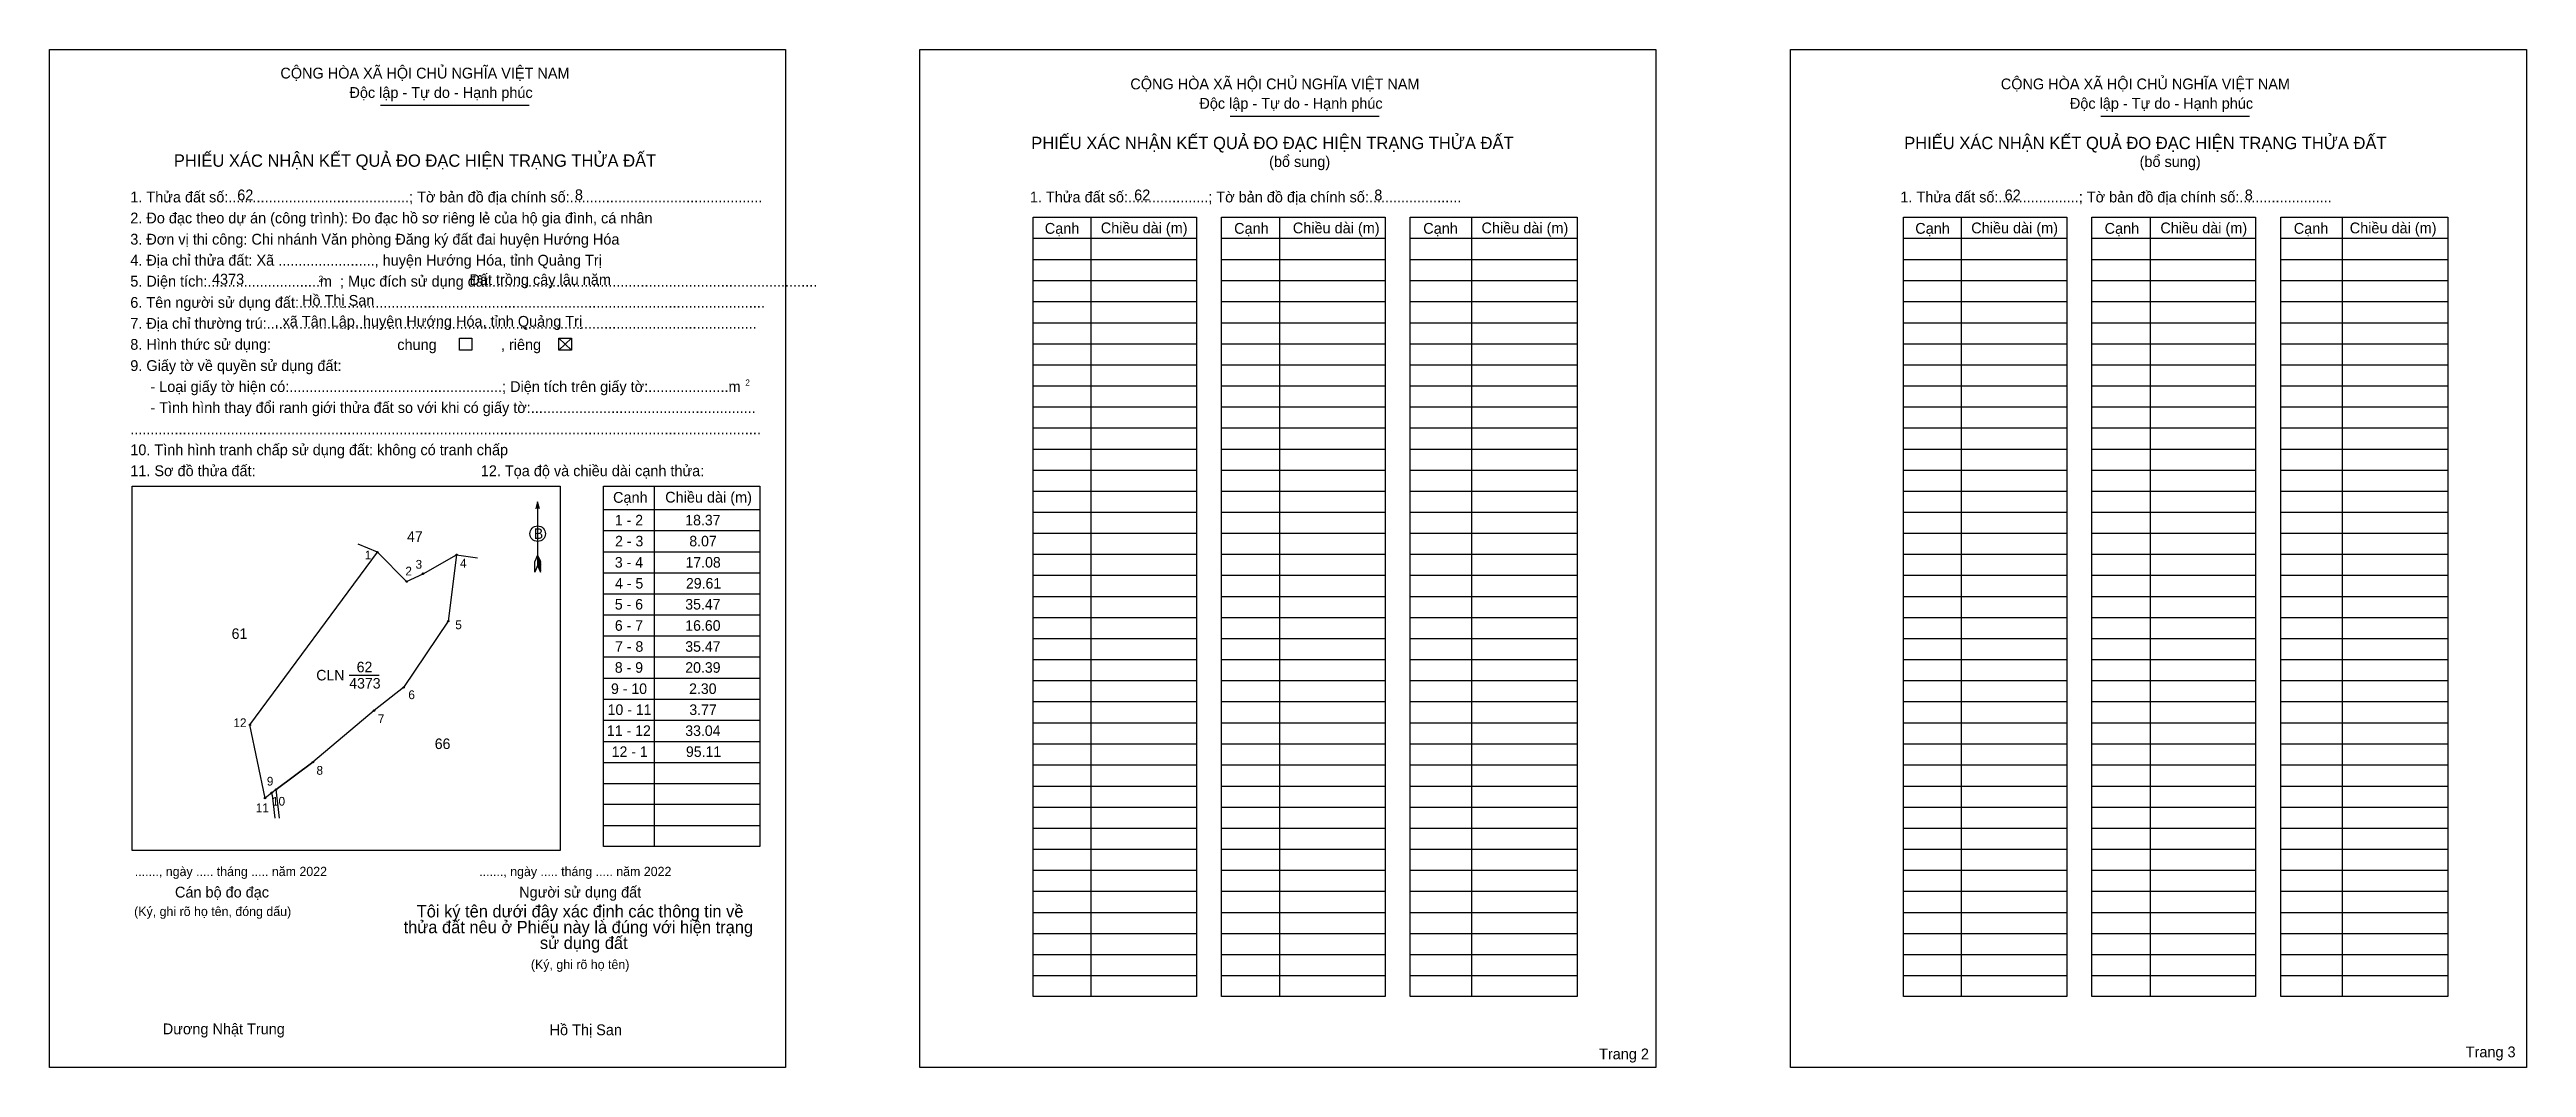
# Model space of a CAD drawing. Extents: x 544661 to 545758, y 1837355 to 1837806.
import ezdxf

# ---------------------------------------------------------------- set-up
doc = ezdxf.new("R2010")
doc.units = 0
for name, color, linetype in [('Level 1', 7, 'Continuous'), ('Level 10', 7, 'Continuous'), ('Level 11', 7, 'Continuous'), ('Level 13', 7, 'Continuous'), ('Level 2', 7, 'Continuous'), ('Level 25', 7, 'Continuous'), ('Level 27', 7, 'Continuous'), ('Level 36', 7, 'Continuous'), ('Level 48', 7, 'Continuous'), ('Level 50', 7, 'Continuous'), ('Level 52', 7, 'Continuous'), ('Level 55', 7, 'Continuous'), ('Level 6', 7, 'Continuous'), ('Level 9', 7, 'Continuous')]:
    doc.layers.add(name, color=color, linetype=linetype)

msp = doc.modelspace()

# ---------------------------------------------------------------- linework, layer by layer
at = {"layer": 'Level 1'}
for p, q in [((544660.5, 1837806), (544660.5, 1837806)), ((545046.2, 1837806), (545046.2, 1837806)), ((544807.1, 1837781.4), (544873.1, 1837781.4)), ((545183.7, 1837776.5), (545249.6, 1837776.5)), ((545569.4, 1837776.5), (545635.3, 1837776.5)), ((545121.9, 1837731.7), (545121.9, 1837386.4)), ((545205.5, 1837731.7), (545205.5, 1837386.4)), ((545290.6, 1837731.7), (545290.6, 1837386.4)), ((545507.6, 1837731.7), (545507.6, 1837386.4)), ((545591.2, 1837731.7), (545591.2, 1837386.4)), ((545676.3, 1837731.7), (545676.3, 1837386.4)), ((545096.3, 1837722.4), (545168.7, 1837722.4)), ((545179.8, 1837722.4), (545252.3, 1837722.4)), ((545263.4, 1837722.4), (545337.4, 1837722.4)), ((545482, 1837722.4), (545554.4, 1837722.4)), ((545565.5, 1837722.4), (545638, 1837722.4)), ((545649.1, 1837722.4), (545723.1, 1837722.4)), ((545096.3, 1837713), (545168.7, 1837713)), ((545179.8, 1837713), (545252.3, 1837713)), ((545263.4, 1837713), (545337.4, 1837713)), ((545482, 1837713), (545554.4, 1837713)), ((545565.5, 1837713), (545638, 1837713)), ((545649.1, 1837713), (545723.1, 1837713)), ((545096.3, 1837703.7), (545168.7, 1837703.7)), ((545179.8, 1837703.7), (545252.3, 1837703.7)), ((545263.4, 1837703.7), (545337.4, 1837703.7)), ((545482, 1837703.7), (545554.4, 1837703.7)), ((545565.5, 1837703.7), (545638, 1837703.7)), ((545649.1, 1837703.7), (545723.1, 1837703.7)), ((545096.3, 1837694.4), (545168.7, 1837694.4)), ((545096.3, 1837685), (545168.7, 1837685)), ((545179.8, 1837694.4), (545252.3, 1837694.4)), ((545179.8, 1837685), (545252.3, 1837685)), ((545263.4, 1837694.4), (545337.4, 1837694.4)), ((545263.4, 1837685), (545337.4, 1837685)), ((545482, 1837694.4), (545554.4, 1837694.4)), ((545482, 1837685), (545554.4, 1837685)), ((545565.5, 1837694.4), (545638, 1837694.4)), ((545565.5, 1837685), (545638, 1837685)), ((545649.1, 1837694.4), (545723.1, 1837694.4)), ((545649.1, 1837685), (545723.1, 1837685)), ((544886.2, 1837678.1), (544891.8, 1837672.9)), ((544886.2, 1837672.9), (544891.8, 1837678.1)), ((545096.3, 1837675.7), (545168.7, 1837675.7)), ((545179.8, 1837675.7), (545252.3, 1837675.7)), ((545263.4, 1837675.7), (545337.4, 1837675.7)), ((545482, 1837675.7), (545554.4, 1837675.7)), ((545565.5, 1837675.7), (545638, 1837675.7)), ((545649.1, 1837675.7), (545723.1, 1837675.7)), ((545096.3, 1837666.4), (545168.7, 1837666.4)), ((545179.8, 1837666.4), (545252.3, 1837666.4)), ((545263.4, 1837666.4), (545337.4, 1837666.4)), ((545482, 1837666.4), (545554.4, 1837666.4)), ((545565.5, 1837666.4), (545638, 1837666.4)), ((545649.1, 1837666.4), (545723.1, 1837666.4)), ((545096.3, 1837657), (545168.7, 1837657)), ((545179.8, 1837657), (545252.3, 1837657)), ((545263.4, 1837657), (545337.4, 1837657)), ((545482, 1837657), (545554.4, 1837657)), ((545565.5, 1837657), (545638, 1837657)), ((545649.1, 1837657), (545723.1, 1837657)), ((545096.3, 1837647.7), (545168.7, 1837647.7)), ((545179.8, 1837647.7), (545252.3, 1837647.7)), ((545263.4, 1837647.7), (545337.4, 1837647.7)), ((545482, 1837647.7), (545554.4, 1837647.7)), ((545565.5, 1837647.7), (545638, 1837647.7)), ((545649.1, 1837647.7), (545723.1, 1837647.7)), ((545096.3, 1837638.4), (545168.7, 1837638.4)), ((545096.3, 1837629), (545168.7, 1837629)), ((545179.8, 1837638.4), (545252.3, 1837638.4)), ((545179.8, 1837629), (545252.3, 1837629)), ((545263.4, 1837638.4), (545337.4, 1837638.4)), ((545263.4, 1837629), (545337.4, 1837629)), ((545482, 1837638.4), (545554.4, 1837638.4)), ((545482, 1837629), (545554.4, 1837629)), ((545565.5, 1837638.4), (545638, 1837638.4)), ((545565.5, 1837629), (545638, 1837629)), ((545649.1, 1837638.4), (545723.1, 1837638.4)), ((545649.1, 1837629), (545723.1, 1837629)), ((545096.3, 1837619.7), (545168.7, 1837619.7)), ((545179.8, 1837619.7), (545252.3, 1837619.7)), ((545263.4, 1837619.7), (545337.4, 1837619.7)), ((545482, 1837619.7), (545554.4, 1837619.7)), ((545565.5, 1837619.7), (545638, 1837619.7)), ((545649.1, 1837619.7), (545723.1, 1837619.7)), ((544697.2, 1837612.6), (544697.2, 1837612.6)), ((544928.4, 1837612.6), (544928.4, 1837452.9)), ((545096.3, 1837610.4), (545168.7, 1837610.4)), ((545179.8, 1837610.4), (545252.3, 1837610.4)), ((545263.4, 1837610.4), (545337.4, 1837610.4)), ((545482, 1837610.4), (545554.4, 1837610.4)), ((545565.5, 1837610.4), (545638, 1837610.4)), ((545649.1, 1837610.4), (545723.1, 1837610.4)), ((544876.8, 1837605.6), (544876.8, 1837577.4)), ((544906, 1837602.2), (544975.2, 1837602.2)), ((545096.3, 1837601.1), (545168.7, 1837601.1)), ((545179.8, 1837601.1), (545252.3, 1837601.1)), ((545263.4, 1837601.1), (545337.4, 1837601.1)), ((545482, 1837601.1), (545554.4, 1837601.1)), ((545565.5, 1837601.1), (545638, 1837601.1)), ((545649.1, 1837601.1), (545723.1, 1837601.1)), ((544906, 1837592.9), (544975.2, 1837592.9)), ((545096.3, 1837591.7), (545168.7, 1837591.7)), ((545179.8, 1837591.7), (545252.3, 1837591.7)), ((545263.4, 1837591.7), (545337.4, 1837591.7)), ((545482, 1837591.7), (545554.4, 1837591.7)), ((545565.5, 1837591.7), (545638, 1837591.7)), ((545649.1, 1837591.7), (545723.1, 1837591.7)), ((544876.8, 1837582), (544875.6, 1837579.2)), ((544875.6, 1837574.5), (544875.6, 1837579.2)), ((544876.8, 1837577.4), (544875.6, 1837574.5)), ((544876.8, 1837582), (544878, 1837579.2)), ((544876.8, 1837581.6), (544878, 1837578.7)), ((544876.8, 1837581.2), (544878, 1837578.3)), ((544876.8, 1837580.8), (544878, 1837577.9)), ((544876.8, 1837580.4), (544878, 1837577.5)), ((544876.8, 1837580), (544878, 1837577.1)), ((544876.8, 1837579.6), (544878, 1837576.7)), ((544876.8, 1837579.2), (544878, 1837576.2)), ((544876.8, 1837578.8), (544878, 1837575.8)), ((544876.8, 1837578.4), (544878, 1837575.4)), ((544876.8, 1837578), (544878.1, 1837575)), ((544876.8, 1837577.4), (544878.1, 1837574.5)), ((544878.1, 1837574.5), (544878, 1837579.2)), ((544906, 1837583.5), (544975.2, 1837583.5)), ((544906, 1837574.2), (544975.2, 1837574.2)), ((545096.3, 1837582.4), (545168.7, 1837582.4)), ((545179.8, 1837582.4), (545252.3, 1837582.4)), ((545263.4, 1837582.4), (545337.4, 1837582.4)), ((545482, 1837582.4), (545554.4, 1837582.4)), ((545565.5, 1837582.4), (545638, 1837582.4)), ((545649.1, 1837582.4), (545723.1, 1837582.4)), ((544906, 1837564.9), (544975.2, 1837564.9)), ((545096.3, 1837573.1), (545168.7, 1837573.1)), ((545096.3, 1837563.7), (545168.7, 1837563.7)), ((545179.8, 1837573.1), (545252.3, 1837573.1)), ((545179.8, 1837563.7), (545252.3, 1837563.7)), ((545263.4, 1837573.1), (545337.4, 1837573.1)), ((545263.4, 1837563.7), (545337.4, 1837563.7)), ((545482, 1837573.1), (545554.4, 1837573.1)), ((545482, 1837563.7), (545554.4, 1837563.7)), ((545565.5, 1837573.1), (545638, 1837573.1)), ((545565.5, 1837563.7), (545638, 1837563.7)), ((545649.1, 1837573.1), (545723.1, 1837573.1)), ((545649.1, 1837563.7), (545723.1, 1837563.7)), ((544906, 1837555.5), (544975.2, 1837555.5)), ((545096.3, 1837554.4), (545168.7, 1837554.4)), ((545179.8, 1837554.4), (545252.3, 1837554.4)), ((545263.4, 1837554.4), (545337.4, 1837554.4)), ((545482, 1837554.4), (545554.4, 1837554.4)), ((545565.5, 1837554.4), (545638, 1837554.4)), ((545649.1, 1837554.4), (545723.1, 1837554.4)), ((544906, 1837546.2), (544975.2, 1837546.2)), ((545096.3, 1837545.1), (545168.7, 1837545.1)), ((545179.8, 1837545.1), (545252.3, 1837545.1)), ((545263.4, 1837545.1), (545337.4, 1837545.1)), ((545482, 1837545.1), (545554.4, 1837545.1)), ((545565.5, 1837545.1), (545638, 1837545.1)), ((545649.1, 1837545.1), (545723.1, 1837545.1)), ((544906, 1837536.9), (544975.2, 1837536.9)), ((545096.3, 1837535.7), (545168.7, 1837535.7)), ((545179.8, 1837535.7), (545252.3, 1837535.7)), ((545263.4, 1837535.7), (545337.4, 1837535.7)), ((545482, 1837535.7), (545554.4, 1837535.7)), ((545565.5, 1837535.7), (545638, 1837535.7)), ((545649.1, 1837535.7), (545723.1, 1837535.7)), ((544906, 1837527.5), (544975.2, 1837527.5)), ((545096.3, 1837526.4), (545168.7, 1837526.4)), ((545179.8, 1837526.4), (545252.3, 1837526.4)), ((545263.4, 1837526.4), (545337.4, 1837526.4)), ((545482, 1837526.4), (545554.4, 1837526.4)), ((545565.5, 1837526.4), (545638, 1837526.4)), ((545649.1, 1837526.4), (545723.1, 1837526.4)), ((544906, 1837518.2), (544975.2, 1837518.2)), ((544906, 1837508.9), (544975.2, 1837508.9)), ((545096.3, 1837517.1), (545168.7, 1837517.1)), ((545179.8, 1837517.1), (545252.3, 1837517.1)), ((545263.4, 1837517.1), (545337.4, 1837517.1)), ((545482, 1837517.1), (545554.4, 1837517.1)), ((545565.5, 1837517.1), (545638, 1837517.1)), ((545649.1, 1837517.1), (545723.1, 1837517.1)), ((544906, 1837499.5), (544975.2, 1837499.5)), ((545096.3, 1837507.7), (545168.7, 1837507.7)), ((545096.3, 1837498.4), (545168.7, 1837498.4)), ((545179.8, 1837507.7), (545252.3, 1837507.7)), ((545179.8, 1837498.4), (545252.3, 1837498.4)), ((545263.4, 1837507.7), (545337.4, 1837507.7)), ((545263.4, 1837498.4), (545337.4, 1837498.4)), ((545482, 1837507.7), (545554.4, 1837507.7)), ((545482, 1837498.4), (545554.4, 1837498.4)), ((545565.5, 1837507.7), (545638, 1837507.7)), ((545565.5, 1837498.4), (545638, 1837498.4)), ((545649.1, 1837507.7), (545723.1, 1837507.7)), ((545649.1, 1837498.4), (545723.1, 1837498.4)), ((544906, 1837490.2), (544975.2, 1837490.2)), ((545096.3, 1837489.1), (545168.7, 1837489.1)), ((545179.8, 1837489.1), (545252.3, 1837489.1)), ((545263.4, 1837489.1), (545337.4, 1837489.1)), ((545482, 1837489.1), (545554.4, 1837489.1)), ((545565.5, 1837489.1), (545638, 1837489.1)), ((545649.1, 1837489.1), (545723.1, 1837489.1)), ((544906, 1837480.9), (544975.2, 1837480.9)), ((545096.3, 1837479.7), (545168.7, 1837479.7)), ((545179.8, 1837479.7), (545252.3, 1837479.7)), ((545263.4, 1837479.7), (545337.4, 1837479.7)), ((545482, 1837479.7), (545554.4, 1837479.7)), ((545565.5, 1837479.7), (545638, 1837479.7)), ((545649.1, 1837479.7), (545723.1, 1837479.7)), ((544906, 1837471.6), (544975.2, 1837471.6)), ((545096.3, 1837470.4), (545168.7, 1837470.4)), ((545179.8, 1837470.4), (545252.3, 1837470.4)), ((545263.4, 1837470.4), (545337.4, 1837470.4)), ((545482, 1837470.4), (545554.4, 1837470.4)), ((545565.5, 1837470.4), (545638, 1837470.4)), ((545649.1, 1837470.4), (545723.1, 1837470.4)), ((544906, 1837462.2), (544975.2, 1837462.2)), ((545096.3, 1837461.1), (545168.7, 1837461.1)), ((545179.8, 1837461.1), (545252.3, 1837461.1)), ((545263.4, 1837461.1), (545337.4, 1837461.1)), ((545482, 1837461.1), (545554.4, 1837461.1)), ((545565.5, 1837461.1), (545638, 1837461.1)), ((545649.1, 1837461.1), (545723.1, 1837461.1)), ((544886.8, 1837451.1), (544886.8, 1837451.1)), ((545096.3, 1837451.7), (545168.7, 1837451.7)), ((545096.3, 1837442.4), (545168.7, 1837442.4)), ((545179.8, 1837451.7), (545252.3, 1837451.7)), ((545179.8, 1837442.4), (545252.3, 1837442.4)), ((545263.4, 1837451.7), (545337.4, 1837451.7)), ((545263.4, 1837442.4), (545337.4, 1837442.4)), ((545482, 1837451.7), (545554.4, 1837451.7)), ((545482, 1837442.4), (545554.4, 1837442.4)), ((545565.5, 1837451.7), (545638, 1837451.7)), ((545565.5, 1837442.4), (545638, 1837442.4)), ((545649.1, 1837451.7), (545723.1, 1837451.7)), ((545649.1, 1837442.4), (545723.1, 1837442.4)), ((545096.3, 1837433.1), (545168.7, 1837433.1)), ((545179.8, 1837433.1), (545252.3, 1837433.1)), ((545263.4, 1837433.1), (545337.4, 1837433.1)), ((545482, 1837433.1), (545554.4, 1837433.1)), ((545565.5, 1837433.1), (545638, 1837433.1)), ((545649.1, 1837433.1), (545723.1, 1837433.1)), ((545096.3, 1837423.7), (545168.7, 1837423.7)), ((545179.8, 1837423.7), (545252.3, 1837423.7)), ((545263.4, 1837423.7), (545337.4, 1837423.7)), ((545482, 1837423.7), (545554.4, 1837423.7)), ((545565.5, 1837423.7), (545638, 1837423.7)), ((545649.1, 1837423.7), (545723.1, 1837423.7)), ((545096.3, 1837414.4), (545168.7, 1837414.4)), ((545179.8, 1837414.4), (545252.3, 1837414.4)), ((545263.4, 1837414.4), (545337.4, 1837414.4)), ((545482, 1837414.4), (545554.4, 1837414.4)), ((545565.5, 1837414.4), (545638, 1837414.4)), ((545649.1, 1837414.4), (545723.1, 1837414.4)), ((545096.3, 1837405.1), (545168.7, 1837405.1)), ((545179.8, 1837405.1), (545252.3, 1837405.1)), ((545263.4, 1837405.1), (545337.4, 1837405.1)), ((545482, 1837405.1), (545554.4, 1837405.1)), ((545565.5, 1837405.1), (545638, 1837405.1)), ((545649.1, 1837405.1), (545723.1, 1837405.1)), ((545096.3, 1837395.8), (545168.7, 1837395.8)), ((545179.8, 1837395.8), (545252.3, 1837395.8)), ((545263.4, 1837395.8), (545337.4, 1837395.8)), ((545482, 1837395.8), (545554.4, 1837395.8)), ((545565.5, 1837395.8), (545638, 1837395.8)), ((545649.1, 1837395.8), (545723.1, 1837395.8)), ((544986.6, 1837355), (544986.6, 1837355)), ((545372.3, 1837355), (545372.3, 1837355))]:
    msp.add_line(p, q, dxfattribs=at)
for points in [[(545096.3, 1837731.7), (545168.7, 1837731.7), (545168.7, 1837386.4), (545096.3, 1837386.4)], [(545179.8, 1837731.7), (545252.3, 1837731.7), (545252.3, 1837386.4), (545179.8, 1837386.4)], [(545263.4, 1837731.7), (545337.4, 1837731.7), (545337.4, 1837386.4), (545263.4, 1837386.4)], [(545482, 1837731.7), (545554.4, 1837731.7), (545554.4, 1837386.4), (545482, 1837386.4)], [(545565.5, 1837731.7), (545638, 1837731.7), (545638, 1837386.4), (545565.5, 1837386.4)], [(545649.1, 1837731.7), (545723.1, 1837731.7), (545723.1, 1837386.4), (545649.1, 1837386.4)], [(544697.2, 1837612.6), (544886.8, 1837612.6), (544886.8, 1837451.1), (544697.2, 1837451.1)], [(544906, 1837612.6), (544975.2, 1837612.6), (544975.2, 1837452.9), (544906, 1837452.9)]]:
    msp.add_lwpolyline(points, close=True, dxfattribs=at)
msp.add_lwpolyline([(544877.6, 1837602.6), (544876.8, 1837605.6), (544876, 1837602.6)], dxfattribs=at)
msp.add_circle((544876.8, 1837591.5), 3.44, dxfattribs=at)
at = {"layer": 'Level 10'}
msp.add_lwpolyline([(544749.3, 1837506.8), (544805.8, 1837583.3), (544818.7, 1837570.3), (544826, 1837573.8), (544840.9, 1837582.2), (544837.2, 1837552.8), (544817.4, 1837523.4), (544804.3, 1837513.1), (544777.2, 1837490.3), (544760.9, 1837478.1), (544759, 1837476.7), (544756, 1837474.4)], close=True, dxfattribs=at)
at = {"layer": 'Level 11'}
for centre in [(544805.8, 1837583.3), (544840.9, 1837582.2), (544818.7, 1837570.3), (544826, 1837573.8), (544837.2, 1837552.8), (544817.4, 1837523.4), (544804.3, 1837513.1), (544749.3, 1837506.8), (544749.3, 1837506.8), (544777.2, 1837490.3), (544759, 1837476.7), (544760.9, 1837478.1), (544756, 1837474.4)]:
    msp.add_circle(centre, 0.311, dxfattribs=at)
at = {"layer": 'Level 2'}
for points in [[(544660.5, 1837806), (544986.6, 1837806), (544986.6, 1837355), (544660.5, 1837355)], [(545046.2, 1837806), (545372.3, 1837806), (545372.3, 1837355), (545046.2, 1837355)], [(545431.9, 1837806), (545758, 1837806), (545758, 1837355), (545431.9, 1837355)]]:
    msp.add_lwpolyline(points, close=True, dxfattribs=at)
at = {"layer": 'Level 25'}
for p in [(544804.3, 1837513.1), (544760.9, 1837478.1)]:
    msp.add_line(p, (544777.2, 1837490.3), dxfattribs=at)
at = {"layer": 'Level 27'}
for p, q in [((544805.8, 1837583.3), (544797.2, 1837586.9)), ((544840.9, 1837582.2), (544850.1, 1837580.8))]:
    msp.add_line(p, q, dxfattribs=at)
at = {"layer": 'Level 50'}
for points in [[(544842.1, 1837678.1), (544847.7, 1837678.1), (544847.7, 1837672.9), (544842.1, 1837672.9)], [(544886.2, 1837678.1), (544891.8, 1837678.1), (544891.8, 1837672.9), (544886.2, 1837672.9)]]:
    msp.add_lwpolyline(points, close=True, dxfattribs=at)
at = {"layer": 'Level 9'}
for p, q in [((544793.3, 1837528.9), (544806.6, 1837528.9)), ((544759.2, 1837475.6), (544759, 1837476.7)), ((544759.2, 1837475.6), (544760.4, 1837465.5)), ((544762.4, 1837465.4), (544760.9, 1837478.1))]:
    msp.add_line(p, q, dxfattribs=at)

# ---------------------------------------------------------------- texts
at = {"layer": 'Level 1'}
for s, height, p in [('CỘNG HÒA XÃ HỘI CHỦ NGHĨA VIỆT NAM', 4.79, (544762.8, 1837793.2)), ('CỘNG HÒA XÃ HỘI CHỦ NGHĨA VIỆT NAM', 4.79, (545139.4, 1837788.4)), ('CỘNG HÒA XÃ HỘI CHỦ NGHĨA VIỆT NAM', 4.79, (545525.1, 1837788.4)), ('Độc lập - Tự do - Hạnh phúc', 4.79, (544793.4, 1837784.6)), ('Độc lập - Tự do - Hạnh phúc', 4.79, (545170, 1837779.8)), ('Độc lập - Tự do - Hạnh phúc', 4.79, (545555.7, 1837779.8)), ('PHIẾU XÁC NHẬN KẾT QUẢ ĐO ĐẠC HIỆN TRẠNG THỬA ĐẤT', 5.475, (544715.6, 1837754.1)), ('PHIẾU XÁC NHẬN KẾT QUẢ ĐO ĐẠC HIỆN TRẠNG THỬA ĐẤT', 5.475, (545095.5, 1837761.9)), ('PHIẾU XÁC NHẬN KẾT QUẢ ĐO ĐẠC HIỆN TRẠNG THỬA ĐẤT', 5.475, (545482.3, 1837761.9)), ('(bổ sung)', 4.79, (545200.9, 1837754)), ('(bổ sung)', 4.79, (545586.6, 1837754)), ('1. Thửa đất số:.............................................; Tờ bản đồ địa chính số:................................................', 4.79, (544696.3, 1837738.3)), ('1. Thửa đất số:....................; Tờ bản đồ địa chính số:.......................', 4.79, (545094.9, 1837738.3)), ('1. Thửa đất số:....................; Tờ bản đồ địa chính số:.......................', 4.79, (545480.6, 1837738.3)), ('2. Đo đạc theo dự án (công trình): Đo đạc hồ sơ riêng lẻ của hộ gia đình, cá nhân', 4.79, (544696.3, 1837729)), ('Cạnh', 4.79, (545101.5, 1837724.4)), ('Chiều dài (m)', 4.79, (545126.3, 1837724.6)), ('Cạnh', 4.79, (545185.4, 1837724.4)), ('Chiều dài (m)', 4.79, (545211.4, 1837724.6)), ('Cạnh', 4.79, (545269.2, 1837724.4)), ('Chiều dài (m)', 4.79, (545295, 1837724.6)), ('Cạnh', 4.79, (545487.2, 1837724.4)), ('Chiều dài (m)', 4.79, (545512, 1837724.6)), ('Cạnh', 4.79, (545571.1, 1837724.4)), ('Chiều dài (m)', 4.79, (545595.8, 1837724.6)), ('Cạnh', 4.79, (545654.9, 1837724.4)), ('Chiều dài (m)', 4.79, (545679.7, 1837724.6)), ('3. Đơn vị thi công: Chi nhánh Văn phòng Đăng ký đất đai huyện Hướng Hóa', 4.79, (544696.3, 1837719.6)), ('4. Địa chỉ thửa đất: Xã ........................, huyện Hướng Hóa, tỉnh Quảng Trị', 4.79, (544696.3, 1837710.3)), ('5. Diện tích:............................m  ; Mục đích sử dụng đất:.................................................................................', 4.79, (544696.3, 1837701)), ('2', 2.74, (544779.7, 1837703.1)), ('6. Tên người sử dụng đất:....................................................................................................................', 4.79, (544696.3, 1837691.6)), ('7. Địa chỉ thường trú:..........................................................................................................................', 4.79, (544696.3, 1837682.3)), ('chung                , riêng', 4.79, (544814.6, 1837672.9)), ('9. Giấy tờ về quyền sử dụng đất:', 4.79, (544696.3, 1837663.6)), ('     - Loại giấy tờ hiện có:.....................................................; Diện tích trên giấy tờ:....................m', 4.79, (544696.3, 1837654.3)), ('2', 2.74, (544968.8, 1837657.1)), ('     - Tình hình thay đổi ranh giới thửa đất so với khi có giấy tờ:........................................................', 4.79, (544696.3, 1837645)), ('10. Tình hình tranh chấp sử dụng đất: không có tranh chấp', 4.79, (544696.3, 1837626.3)), ('.............................................................................................................................................................', 4.79, (544696.3, 1837635.6)), ('11. Sơ đồ thửa đất:', 4.79, (544696.3, 1837617)), ('12. Tọa độ và chiều dài cạnh thửa:', 4.79, (544851.6, 1837617)), ('Cạnh', 4.79, (544910.2, 1837605.2)), ('Chiều dài (m)', 4.79, (544933.3, 1837605.3)), ('B', 4.67, (544875.1, 1837589.2)), ('......., ngày ..... tháng ..... năm 2022', 4.106, (544698.3, 1837439.8)), ('......., ngày ..... tháng ..... năm 2022', 4.106, (544850.9, 1837439.8)), ('Cán bộ đo đạc', 4.79, (544716.1, 1837430.3)), ('Người sử dụng đất', 4.79, (544868.6, 1837430.3)), ('(Ký, ghi rõ họ tên, đóng dấu)', 4.106, (544698, 1837422.1)), ('thửa đất nêu ở Phiếu này là đúng với hiện trạng', 5.443, (544817.4, 1837414.5)), ('Tôi ký tên dưới đây xác định các thông tin về', 5.443, (544823.2, 1837421.5)), ('sử dụng đất', 5.443, (544877.8, 1837407.5)), ('(Ký, ghi rõ họ tên)', 4.106, (544873.8, 1837398.6)), ('Dương Nhật Trung', 4.79, (544710.7, 1837369.7)), ('Trang 2', 4.79, (545347.1, 1837358.6)), ('Trang 3', 4.79, (545731.1, 1837359.5))]:
    msp.add_text(s, height=height, dxfattribs=at).set_placement(p)
at = {"layer": 'Level 13'}
for s, p in [('CLN', (544778.7, 1837526.5)), ('62', (544796.6, 1837530.1)), ('4373', (544793.3, 1837522.9))]:
    msp.add_text(s, height=4.67, dxfattribs=at).set_placement(p)
at = {"layer": 'Level 36'}
for s, p in [('47', (544818.9, 1837587.9)), ('61', (544741.2, 1837544.9)), ('66', (544831.2, 1837496.1))]:
    msp.add_text(s, height=4.67, dxfattribs=at).set_placement(p)
at = {"layer": 'Level 48'}
msp.add_text('8. Hình thức sử dụng:', height=4.79, dxfattribs=at).set_placement((544696.3, 1837673))
at = {"layer": 'Level 52'}
for s, p in [('1 - 2', (544911, 1837595.2)), ('18.37', (544942.2, 1837595.2)), ('2 - 3', (544911.1, 1837585.9)), ('8.07', (544944, 1837585.9)), ('3 - 4', (544911, 1837576.5)), ('17.08', (544942.3, 1837576.5)), ('4 - 5', (544911.1, 1837567.2)), ('29.61', (544942.5, 1837567.2)), ('5 - 6', (544911, 1837557.9)), ('6 - 7', (544911, 1837548.5)), ('35.47', (544942.2, 1837557.9)), ('16.60', (544942.2, 1837548.5)), ('7 - 8', (544911.1, 1837539.2)), ('35.47', (544942.2, 1837539.2)), ('8 - 9', (544911, 1837529.9)), ('20.39', (544942.2, 1837529.9)), ('9 - 10', (544909.3, 1837520.5)), ('2.30', (544943.9, 1837520.5)), ('10 - 11', (544907.8, 1837511.2)), ('3.77', (544944, 1837511.2)), ('11 - 12', (544907.5, 1837501.9)), ('12 - 1', (544909.6, 1837492.6)), ('33.04', (544942.2, 1837501.9)), ('95.11', (544942.5, 1837492.6))]:
    msp.add_text(s, height=4.67, dxfattribs=at).set_placement(p)
at = {"layer": 'Level 55'}
for s, p in [('1', (544805.7, 1837583.3)), ('4', (544840.8, 1837582.2)), ('2', (544818.7, 1837570.3)), ('3', (544826, 1837573.8)), ('5', (544837.1, 1837552.8)), ('6', (544817.3, 1837523.4)), ('7', (544804.3, 1837513.1)), ('12', (544749.2, 1837506.8)), ('8', (544777.1, 1837490.3)), ('10', (544758.9, 1837476.7)), ('9', (544760.8, 1837478.1)), ('11', (544755.9, 1837474.4))]:
    msp.add_text(s, height=0.156, dxfattribs=at).set_placement(p)
at = {"layer": 'Level 6'}
for s, p in [('62', (544743.7, 1837739.2)), ('8', (544893.3, 1837739.3)), ('62', (545141.1, 1837739.2)), ('8', (545247.5, 1837739.2)), ('62', (545526.8, 1837739.2)), ('8', (545633.2, 1837739.2)), ('4373', (544732.5, 1837701.9)), ('Đất trồng cây lâu năm', (544846.6, 1837701.7)), ('Hồ Thị San', (544772.4, 1837692.5)), (', xã Tân Lập, huyện Hướng Hóa, tỉnh Quảng Trị', (544760.2, 1837683.2)), ('Hồ Thị San', (544882.1, 1837369.3))]:
    msp.add_text(s, height=4.79, dxfattribs=at).set_placement(p)
at = {"layer": 'Level 9'}
for s, p in [('1', (544800.2, 1837580.1)), ('2', (544818.2, 1837573)), ('3', (544822.7, 1837576)), ('4', (544842.4, 1837576.5)), ('5', (544840.3, 1837549.2)), ('6', (544819.5, 1837518.2)), ('12', (544742, 1837505.8)), ('7', (544806, 1837507.6)), ('8', (544778.8, 1837484.7)), ('9', (544756.8, 1837479.9)), ('11', (544751.9, 1837468.1)), ('10', (544759.1, 1837471))]:
    msp.add_text(s, height=3.89, dxfattribs=at).set_placement(p)

doc.saveas('drawing.dxf')
